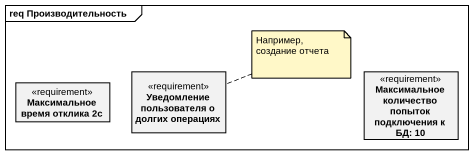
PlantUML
@startuml
mainframe req Производительность
hide circle
hide empty members
class "Максимальное время отклика 2с" as Максимальное_время_отклика <<requirement>>
class "Уведомление пользователя о долгих операциях" as Уведомление_пользователя_о <<requirement>>
class "Максимальное количество попыток подключения к БД: 10" as Максимальное_количество <<requirement>>
note right of Уведомление_пользователя_о : Например, создание отчета
@enduml
